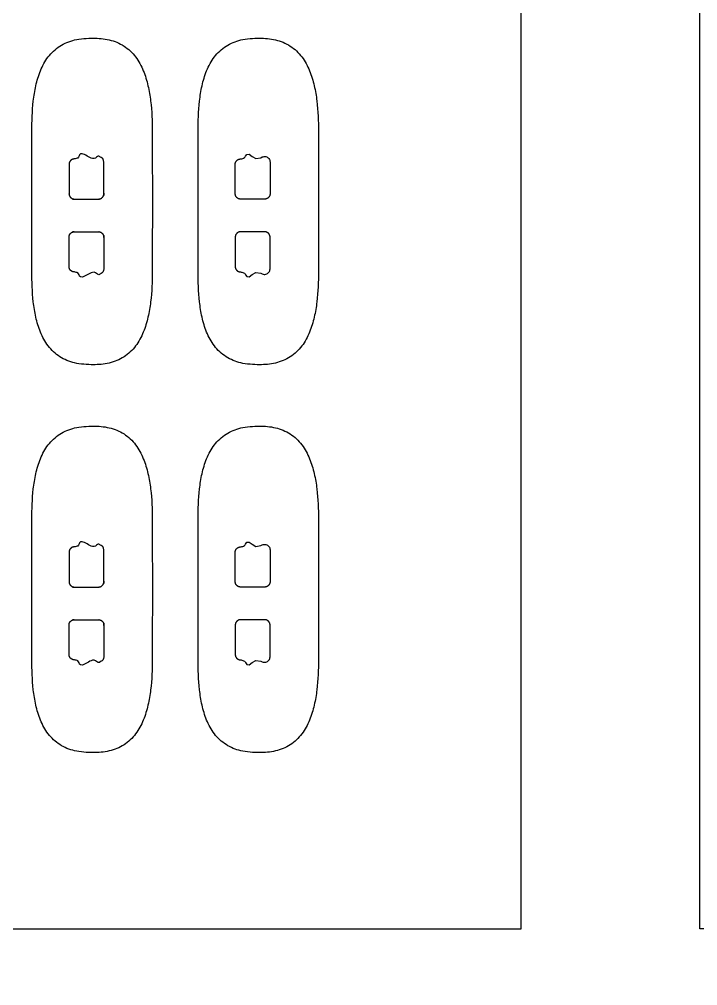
# Model space of a CAD drawing. Header units: millimetres. Extents: x -106 to 105, y -5 to 165.
# Drawn here: x -53.5 to 7.8, y -5.1 to 82.1 of the extents above; entities that cross this region are included whole.
import ezdxf

# ---------------------------------------------------------------- set-up
doc = ezdxf.new("R2010")
doc.units = ezdxf.units.MM
doc.header["$MEASUREMENT"] = 0
for name, color, linetype in [('Product Cutter 1', 2, 'Continuous'), ('Product Cutter 3', 4, 'Continuous'), ('Trim Cutting 1', 3, 'Continuous')]:
    doc.layers.add(name, color=color, linetype=linetype)

msp = doc.modelspace()

# ---------------------------------------------------------------- linework, layer by layer
at = {"layer": 'Product Cutter 1', "ltscale": 10}
for points in [[(-41.455, 65.638), (-41.457, 68.402), (-41.459, 71.98), (-41.459, 71.98), (-41.46, 72.873), (-41.496, 73.785), (-41.609, 74.702), (-41.666, 75.161), (-41.742, 75.622), (-41.848, 76.079), (-41.953, 76.537), (-42.088, 76.991), (-42.269, 77.43), (-42.449, 77.87), (-42.676, 78.295), (-42.965, 78.677), (-43.253, 79.06), (-43.607, 79.399), (-44.013, 79.661), (-44.419, 79.922), (-44.876, 80.105), (-45.348, 80.217), (-45.82, 80.328), (-46.308, 80.371), (-46.794, 80.369), (-47.28, 80.367), (-47.998, 80.319), (-48.469, 80.204), (-48.941, 80.089), (-49.398, 79.906), (-49.804, 79.646), (-50.21, 79.386), (-50.566, 79.05), (-50.858, 78.67), (-51.149, 78.29), (-51.377, 77.865), (-51.557, 77.425), (-51.737, 76.986), (-51.87, 76.532), (-51.972, 76.074), (-52.074, 75.616), (-52.145, 75.155), (-52.196, 74.695), (-52.299, 73.777), (-52.325, 72.866), (-52.325, 71.973), (-52.325, 71.973), (-52.322, 68.408), (-52.32, 65.638), (-52.322, 62.868), (-52.325, 59.302), (-52.325, 59.302), (-52.325, 58.409), (-52.299, 57.498), (-52.196, 56.58), (-52.145, 56.12), (-52.074, 55.659), (-51.972, 55.201), (-51.87, 54.744), (-51.737, 54.289), (-51.557, 53.85), (-51.377, 53.41), (-51.149, 52.985), (-50.858, 52.606), (-50.566, 52.225), (-50.21, 51.89), (-49.804, 51.629), (-49.398, 51.369), (-48.941, 51.186), (-48.469, 51.071), (-47.998, 50.957), (-47.28, 50.908), (-46.794, 50.906), (-46.308, 50.904), (-45.82, 50.947), (-45.348, 51.059), (-44.876, 51.17), (-44.419, 51.354), (-44.013, 51.615), (-43.607, 51.876), (-43.253, 52.215), (-42.965, 52.598), (-42.676, 52.98), (-42.449, 53.405), (-42.269, 53.845), (-42.088, 54.285), (-41.953, 54.739), (-41.848, 55.196), (-41.742, 55.653), (-41.666, 56.114), (-41.609, 56.573), (-41.496, 57.491), (-41.46, 58.402), (-41.459, 59.295), (-41.459, 59.295), (-41.457, 62.874), (-41.455, 65.638)], [(-26.455, 65.638), (-26.457, 68.402), (-26.459, 71.98), (-26.459, 71.98), (-26.46, 72.873), (-26.496, 73.785), (-26.609, 74.702), (-26.666, 75.161), (-26.742, 75.622), (-26.848, 76.079), (-26.953, 76.537), (-27.088, 76.991), (-27.269, 77.43), (-27.449, 77.87), (-27.676, 78.295), (-27.965, 78.677), (-28.253, 79.06), (-28.607, 79.399), (-29.013, 79.661), (-29.419, 79.922), (-29.876, 80.105), (-30.348, 80.217), (-30.82, 80.328), (-31.308, 80.371), (-31.794, 80.369), (-32.28, 80.367), (-32.998, 80.319), (-33.469, 80.204), (-33.941, 80.089), (-34.398, 79.906), (-34.804, 79.646), (-35.21, 79.386), (-35.566, 79.05), (-35.858, 78.67), (-36.149, 78.29), (-36.377, 77.865), (-36.557, 77.425), (-36.737, 76.986), (-36.87, 76.532), (-36.972, 76.074), (-37.074, 75.616), (-37.145, 75.155), (-37.196, 74.695), (-37.299, 73.777), (-37.325, 72.866), (-37.325, 71.973), (-37.325, 71.973), (-37.322, 68.408), (-37.32, 65.638), (-37.322, 62.868), (-37.325, 59.302), (-37.325, 59.302), (-37.325, 58.409), (-37.299, 57.498), (-37.196, 56.58), (-37.145, 56.12), (-37.074, 55.659), (-36.972, 55.201), (-36.87, 54.744), (-36.737, 54.289), (-36.557, 53.85), (-36.377, 53.41), (-36.149, 52.985), (-35.858, 52.606), (-35.566, 52.225), (-35.21, 51.89), (-34.804, 51.629), (-34.398, 51.369), (-33.941, 51.186), (-33.469, 51.071), (-32.998, 50.957), (-32.28, 50.908), (-31.794, 50.906), (-31.308, 50.904), (-30.82, 50.947), (-30.348, 51.059), (-29.876, 51.17), (-29.419, 51.354), (-29.013, 51.615), (-28.607, 51.876), (-28.253, 52.215), (-27.965, 52.598), (-27.676, 52.98), (-27.449, 53.405), (-27.269, 53.845), (-27.088, 54.285), (-26.953, 54.739), (-26.848, 55.196), (-26.742, 55.653), (-26.666, 56.114), (-26.609, 56.573), (-26.496, 57.491), (-26.46, 58.402), (-26.459, 59.295), (-26.459, 59.295), (-26.457, 62.874), (-26.455, 65.638)], [(-41.455, 30.638), (-41.457, 33.402), (-41.459, 36.98), (-41.459, 36.98), (-41.46, 37.873), (-41.496, 38.785), (-41.609, 39.702), (-41.666, 40.161), (-41.742, 40.622), (-41.848, 41.079), (-41.953, 41.537), (-42.088, 41.991), (-42.269, 42.43), (-42.449, 42.87), (-42.676, 43.295), (-42.965, 43.677), (-43.253, 44.06), (-43.607, 44.399), (-44.013, 44.661), (-44.419, 44.922), (-44.876, 45.105), (-45.348, 45.217), (-45.82, 45.328), (-46.308, 45.371), (-46.794, 45.369), (-47.28, 45.367), (-47.998, 45.319), (-48.469, 45.204), (-48.941, 45.089), (-49.398, 44.906), (-49.804, 44.646), (-50.21, 44.386), (-50.566, 44.05), (-50.858, 43.67), (-51.149, 43.29), (-51.377, 42.865), (-51.557, 42.425), (-51.737, 41.986), (-51.87, 41.532), (-51.972, 41.074), (-52.074, 40.616), (-52.145, 40.155), (-52.196, 39.695), (-52.299, 38.777), (-52.325, 37.866), (-52.325, 36.973), (-52.325, 36.973), (-52.322, 33.408), (-52.32, 30.638), (-52.322, 27.868), (-52.325, 24.302), (-52.325, 24.302), (-52.325, 23.409), (-52.299, 22.498), (-52.196, 21.58), (-52.145, 21.12), (-52.074, 20.659), (-51.972, 20.201), (-51.87, 19.744), (-51.737, 19.289), (-51.557, 18.85), (-51.377, 18.41), (-51.149, 17.985), (-50.858, 17.606), (-50.566, 17.225), (-50.21, 16.89), (-49.804, 16.629), (-49.398, 16.369), (-48.941, 16.186), (-48.469, 16.071), (-47.998, 15.957), (-47.28, 15.908), (-46.794, 15.906), (-46.308, 15.904), (-45.82, 15.947), (-45.348, 16.059), (-44.876, 16.17), (-44.419, 16.354), (-44.013, 16.615), (-43.607, 16.876), (-43.253, 17.215), (-42.965, 17.598), (-42.676, 17.98), (-42.449, 18.405), (-42.269, 18.845), (-42.088, 19.285), (-41.953, 19.739), (-41.848, 20.196), (-41.742, 20.653), (-41.666, 21.114), (-41.609, 21.573), (-41.496, 22.491), (-41.46, 23.402), (-41.459, 24.295), (-41.459, 24.295), (-41.457, 27.874), (-41.455, 30.638)], [(-26.455, 30.638), (-26.457, 33.402), (-26.459, 36.98), (-26.459, 36.98), (-26.46, 37.873), (-26.496, 38.785), (-26.609, 39.702), (-26.666, 40.161), (-26.742, 40.622), (-26.848, 41.079), (-26.953, 41.537), (-27.088, 41.991), (-27.269, 42.43), (-27.449, 42.87), (-27.676, 43.295), (-27.965, 43.677), (-28.253, 44.06), (-28.607, 44.399), (-29.013, 44.661), (-29.419, 44.922), (-29.876, 45.105), (-30.348, 45.217), (-30.82, 45.328), (-31.308, 45.371), (-31.794, 45.369), (-32.28, 45.367), (-32.998, 45.319), (-33.469, 45.204), (-33.941, 45.089), (-34.398, 44.906), (-34.804, 44.646), (-35.21, 44.386), (-35.566, 44.05), (-35.858, 43.67), (-36.149, 43.29), (-36.377, 42.865), (-36.557, 42.425), (-36.737, 41.986), (-36.87, 41.532), (-36.972, 41.074), (-37.074, 40.616), (-37.145, 40.155), (-37.196, 39.695), (-37.299, 38.777), (-37.325, 37.866), (-37.325, 36.973), (-37.325, 36.973), (-37.322, 33.408), (-37.32, 30.638), (-37.322, 27.868), (-37.325, 24.302), (-37.325, 24.302), (-37.325, 23.409), (-37.299, 22.498), (-37.196, 21.58), (-37.145, 21.12), (-37.074, 20.659), (-36.972, 20.201), (-36.87, 19.744), (-36.737, 19.289), (-36.557, 18.85), (-36.377, 18.41), (-36.149, 17.985), (-35.858, 17.606), (-35.566, 17.225), (-35.21, 16.89), (-34.804, 16.629), (-34.398, 16.369), (-33.941, 16.186), (-33.469, 16.071), (-32.998, 15.957), (-32.28, 15.908), (-31.794, 15.906), (-31.308, 15.904), (-30.82, 15.947), (-30.348, 16.059), (-29.876, 16.17), (-29.419, 16.354), (-29.013, 16.615), (-28.607, 16.876), (-28.253, 17.215), (-27.965, 17.598), (-27.676, 17.98), (-27.449, 18.405), (-27.269, 18.845), (-27.088, 19.285), (-26.953, 19.739), (-26.848, 20.196), (-26.742, 20.653), (-26.666, 21.114), (-26.609, 21.573), (-26.496, 22.491), (-26.46, 23.402), (-26.459, 24.295), (-26.459, 24.295), (-26.457, 27.874), (-26.455, 30.638)]]:
    msp.add_open_spline(points, degree=3, knots=[0, 0, 0, 0, 0.613801, 0.613801, 0.613801, 1.613801, 1.613801, 1.613801, 2.613801, 2.613801, 2.613801, 3.613801, 3.613801, 3.613801, 4.613801, 4.613801, 4.613801, 5.613801, 5.613801, 5.613801, 6.613801, 6.613801, 6.613801, 7.613801, 7.613801, 7.613801, 8.613801, 8.613801, 8.613801, 9.613801, 9.613801, 9.613801, 10.613801, 10.613801, 10.613801, 11.613801, 11.613801, 11.613801, 12.613801, 12.613801, 12.613801, 13.613801, 13.613801, 13.613801, 14.613801, 14.613801, 14.613801, 15.225366, 15.225366, 15.225366, 15.83693, 15.83693, 15.83693, 16.83693, 16.83693, 16.83693, 17.83693, 17.83693, 17.83693, 18.83693, 18.83693, 18.83693, 19.83693, 19.83693, 19.83693, 20.83693, 20.83693, 20.83693, 21.83693, 21.83693, 21.83693, 22.83693, 22.83693, 22.83693, 23.83693, 23.83693, 23.83693, 24.83693, 24.83693, 24.83693, 25.83693, 25.83693, 25.83693, 26.83693, 26.83693, 26.83693, 27.83693, 27.83693, 27.83693, 28.83693, 28.83693, 28.83693, 29.83693, 29.83693, 29.83693, 30.450731, 30.450731, 30.450731, 30.450731], dxfattribs=at)
at = {"layer": 'Product Cutter 3', "ltscale": 10}
for points in [[(-30.833, 66.336), (-30.833, 66.326), (-30.834, 66.317), (-30.834, 66.307), (-30.835, 66.298), (-30.835, 66.289), (-30.836, 66.28), (-30.837, 66.27), (-30.838, 66.261), (-30.84, 66.252), (-30.842, 66.243), (-30.843, 66.233), (-30.845, 66.224), (-30.848, 66.215), (-30.85, 66.207), (-30.853, 66.198), (-30.855, 66.189), (-30.858, 66.18), (-30.861, 66.171), (-30.866, 66.159), (-30.872, 66.144), (-30.878, 66.13), (-30.885, 66.116), (-30.892, 66.102), (-30.9, 66.088), (-30.908, 66.075), (-30.917, 66.062), (-30.926, 66.049), (-30.935, 66.036), (-30.945, 66.024), (-30.955, 66.012), (-30.966, 66.001), (-30.978, 65.989), (-30.99, 65.977), (-31.002, 65.966), (-31.015, 65.955), (-31.028, 65.945), (-31.042, 65.935), (-31.055, 65.926), (-31.069, 65.917), (-31.084, 65.909), (-31.098, 65.901), (-31.113, 65.894), (-31.128, 65.887), (-31.143, 65.881), (-31.158, 65.875), (-31.174, 65.87), (-31.189, 65.865), (-31.205, 65.861), (-31.221, 65.858), (-31.237, 65.855), (-31.253, 65.853), (-31.269, 65.851), (-31.285, 65.85), (-31.301, 65.848), (-31.317, 65.847), (-31.43, 65.847), (-31.786, 65.847), (-32.282, 65.847), (-32.803, 65.846), (-33.238, 65.846), (-33.472, 65.846), (-33.494, 65.846), (-33.505, 65.847), (-33.516, 65.847), (-33.527, 65.848), (-33.537, 65.849), (-33.548, 65.85), (-33.559, 65.851), (-33.569, 65.853), (-33.58, 65.855), (-33.59, 65.857), (-33.601, 65.859), (-33.611, 65.862), (-33.622, 65.865), (-33.632, 65.868), (-33.642, 65.871), (-33.652, 65.875), (-33.662, 65.879), (-33.672, 65.883), (-33.684, 65.888), (-33.699, 65.895), (-33.714, 65.902), (-33.728, 65.91), (-33.742, 65.918), (-33.756, 65.927), (-33.77, 65.936), (-33.783, 65.946), (-33.796, 65.957), (-33.808, 65.967), (-33.82, 65.978), (-33.832, 65.99), (-33.844, 66.001), (-33.854, 66.013), (-33.864, 66.025), (-33.874, 66.037), (-33.883, 66.05), (-33.892, 66.063), (-33.901, 66.076), (-33.909, 66.09), (-33.917, 66.103), (-33.924, 66.117), (-33.931, 66.131), (-33.937, 66.146), (-33.943, 66.16), (-33.948, 66.174), (-33.952, 66.187), (-33.956, 66.201), (-33.96, 66.215), (-33.963, 66.228), (-33.966, 66.242), (-33.968, 66.256), (-33.97, 66.27), (-33.972, 66.284), (-33.973, 66.299), (-33.973, 66.313), (-33.974, 66.327), (-33.975, 66.392), (-33.975, 66.752), (-33.975, 67.322), (-33.976, 67.965), (-33.976, 68.542), (-33.976, 68.916), (-33.976, 68.988), (-33.976, 68.998), (-33.975, 69.007), (-33.975, 69.016), (-33.974, 69.026), (-33.973, 69.035), (-33.972, 69.045), (-33.971, 69.054), (-33.97, 69.063), (-33.968, 69.073), (-33.967, 69.082), (-33.965, 69.091), (-33.962, 69.101), (-33.96, 69.11), (-33.957, 69.119), (-33.955, 69.128), (-33.952, 69.137), (-33.949, 69.146), (-33.945, 69.155), (-33.94, 69.169), (-33.934, 69.184), (-33.927, 69.198), (-33.92, 69.212), (-33.912, 69.226), (-33.904, 69.239), (-33.896, 69.252), (-33.887, 69.265), (-33.878, 69.278), (-33.868, 69.29), (-33.858, 69.302), (-33.848, 69.314), (-33.837, 69.326), (-33.825, 69.337), (-33.813, 69.349), (-33.8, 69.359), (-33.787, 69.37), (-33.774, 69.38), (-33.761, 69.389), (-33.747, 69.398), (-33.733, 69.407), (-33.718, 69.414), (-33.704, 69.422), (-33.689, 69.429), (-33.674, 69.435), (-33.659, 69.441), (-33.644, 69.447), (-33.628, 69.452), (-33.613, 69.457), (-33.597, 69.46), (-33.582, 69.463), (-33.566, 69.466), (-33.55, 69.468), (-33.534, 69.469), (-33.517, 69.47), (-33.501, 69.471), (-33.487, 69.472), (-33.448, 69.48), (-33.372, 69.495), (-33.295, 69.517), (-33.22, 69.551), (-33.152, 69.598), (-33.092, 69.655), (-33.043, 69.72), (-32.933, 69.888), (-32.711, 69.91), (-32.447, 69.707), (-32.107, 69.519), (-31.658, 69.583), (-31.535, 69.651), (-31.458, 69.677), (-31.376, 69.691), (-31.293, 69.691), (-31.211, 69.678), (-31.135, 69.651), (-31.065, 69.615), (-31.001, 69.566), (-30.945, 69.506), (-30.898, 69.437), (-30.863, 69.362), (-30.842, 69.283), (-30.834, 69.203), (-30.834, 68.335), (-30.833, 67.368), (-30.833, 66.63)], [(-30.833, 62.414), (-30.833, 62.424), (-30.834, 62.433), (-30.834, 62.442), (-30.835, 62.452), (-30.835, 62.461), (-30.836, 62.47), (-30.837, 62.479), (-30.838, 62.489), (-30.84, 62.498), (-30.842, 62.507), (-30.843, 62.516), (-30.845, 62.525), (-30.848, 62.534), (-30.85, 62.543), (-30.853, 62.552), (-30.855, 62.561), (-30.858, 62.57), (-30.861, 62.579), (-30.866, 62.591), (-30.872, 62.606), (-30.878, 62.62), (-30.885, 62.634), (-30.892, 62.648), (-30.9, 62.661), (-30.908, 62.675), (-30.917, 62.688), (-30.926, 62.701), (-30.935, 62.713), (-30.945, 62.726), (-30.955, 62.737), (-30.966, 62.749), (-30.978, 62.761), (-30.99, 62.772), (-31.002, 62.784), (-31.015, 62.794), (-31.028, 62.805), (-31.042, 62.814), (-31.055, 62.824), (-31.069, 62.832), (-31.084, 62.841), (-31.098, 62.849), (-31.113, 62.856), (-31.128, 62.863), (-31.143, 62.869), (-31.158, 62.875), (-31.174, 62.88), (-31.189, 62.885), (-31.205, 62.889), (-31.221, 62.892), (-31.237, 62.895), (-31.253, 62.897), (-31.269, 62.899), (-31.285, 62.9), (-31.301, 62.901), (-31.317, 62.902), (-31.43, 62.903), (-31.786, 62.903), (-32.282, 62.903), (-32.803, 62.904), (-33.238, 62.904), (-33.472, 62.904), (-33.494, 62.904), (-33.505, 62.903), (-33.516, 62.902), (-33.527, 62.902), (-33.537, 62.901), (-33.548, 62.9), (-33.559, 62.898), (-33.569, 62.897), (-33.58, 62.895), (-33.59, 62.893), (-33.601, 62.89), (-33.611, 62.888), (-33.622, 62.885), (-33.632, 62.882), (-33.642, 62.879), (-33.652, 62.875), (-33.662, 62.871), (-33.672, 62.867), (-33.684, 62.862), (-33.699, 62.855), (-33.714, 62.848), (-33.728, 62.84), (-33.742, 62.831), (-33.756, 62.823), (-33.77, 62.813), (-33.783, 62.804), (-33.796, 62.793), (-33.808, 62.783), (-33.82, 62.771), (-33.832, 62.76), (-33.844, 62.748), (-33.854, 62.737), (-33.864, 62.725), (-33.874, 62.712), (-33.883, 62.7), (-33.892, 62.687), (-33.901, 62.673), (-33.909, 62.66), (-33.917, 62.647), (-33.924, 62.633), (-33.931, 62.618), (-33.937, 62.604), (-33.943, 62.589), (-33.948, 62.576), (-33.952, 62.562), (-33.956, 62.549), (-33.96, 62.535), (-33.963, 62.521), (-33.966, 62.508), (-33.968, 62.494), (-33.97, 62.48), (-33.972, 62.465), (-33.973, 62.451), (-33.973, 62.437), (-33.974, 62.423), (-33.975, 62.358), (-33.975, 61.998), (-33.975, 61.427), (-33.976, 60.785), (-33.976, 60.207), (-33.976, 59.834), (-33.976, 59.762), (-33.976, 59.752), (-33.975, 59.743), (-33.975, 59.733), (-33.974, 59.724), (-33.973, 59.714), (-33.972, 59.705), (-33.971, 59.696), (-33.97, 59.686), (-33.968, 59.677), (-33.967, 59.668), (-33.965, 59.658), (-33.962, 59.649), (-33.96, 59.64), (-33.957, 59.631), (-33.955, 59.622), (-33.952, 59.613), (-33.949, 59.604), (-33.945, 59.595), (-33.94, 59.581), (-33.934, 59.566), (-33.927, 59.552), (-33.92, 59.538), (-33.912, 59.524), (-33.904, 59.511), (-33.896, 59.498), (-33.887, 59.485), (-33.878, 59.472), (-33.868, 59.46), (-33.858, 59.448), (-33.848, 59.436), (-33.837, 59.424), (-33.825, 59.413), (-33.813, 59.401), (-33.8, 59.39), (-33.787, 59.38), (-33.774, 59.37), (-33.761, 59.361), (-33.747, 59.352), (-33.733, 59.343), (-33.718, 59.335), (-33.704, 59.328), (-33.689, 59.321), (-33.674, 59.314), (-33.659, 59.308), (-33.644, 59.303), (-33.628, 59.298), (-33.613, 59.293), (-33.597, 59.289), (-33.582, 59.286), (-33.566, 59.284), (-33.55, 59.282), (-33.534, 59.281), (-33.517, 59.28), (-33.501, 59.278), (-33.487, 59.277), (-33.448, 59.269), (-33.372, 59.254), (-33.295, 59.233), (-33.22, 59.199), (-33.152, 59.152), (-33.092, 59.095), (-33.043, 59.03), (-32.933, 58.861), (-32.711, 58.84), (-32.447, 59.042), (-32.107, 59.231), (-31.658, 59.167), (-31.535, 59.099), (-31.458, 59.072), (-31.376, 59.059), (-31.293, 59.059), (-31.211, 59.072), (-31.135, 59.098), (-31.065, 59.135), (-31.001, 59.184), (-30.945, 59.243), (-30.898, 59.312), (-30.863, 59.388), (-30.842, 59.467), (-30.834, 59.546), (-30.834, 60.415), (-30.833, 61.382), (-30.833, 62.12)], [(-30.833, 31.336), (-30.833, 31.326), (-30.834, 31.317), (-30.834, 31.307), (-30.835, 31.298), (-30.835, 31.289), (-30.836, 31.28), (-30.837, 31.27), (-30.838, 31.261), (-30.84, 31.252), (-30.842, 31.243), (-30.843, 31.233), (-30.845, 31.224), (-30.848, 31.215), (-30.85, 31.207), (-30.853, 31.198), (-30.855, 31.189), (-30.858, 31.18), (-30.861, 31.171), (-30.866, 31.159), (-30.872, 31.144), (-30.878, 31.13), (-30.885, 31.116), (-30.892, 31.102), (-30.9, 31.088), (-30.908, 31.075), (-30.917, 31.062), (-30.926, 31.049), (-30.935, 31.036), (-30.945, 31.024), (-30.955, 31.012), (-30.966, 31.001), (-30.978, 30.989), (-30.99, 30.977), (-31.002, 30.966), (-31.015, 30.955), (-31.028, 30.945), (-31.042, 30.935), (-31.055, 30.926), (-31.069, 30.917), (-31.084, 30.909), (-31.098, 30.901), (-31.113, 30.894), (-31.128, 30.887), (-31.143, 30.881), (-31.158, 30.875), (-31.174, 30.87), (-31.189, 30.865), (-31.205, 30.861), (-31.221, 30.858), (-31.237, 30.855), (-31.253, 30.853), (-31.269, 30.851), (-31.285, 30.85), (-31.301, 30.848), (-31.317, 30.847), (-31.43, 30.847), (-31.786, 30.847), (-32.282, 30.847), (-32.803, 30.846), (-33.238, 30.846), (-33.472, 30.846), (-33.494, 30.846), (-33.505, 30.847), (-33.516, 30.847), (-33.527, 30.848), (-33.537, 30.849), (-33.548, 30.85), (-33.559, 30.851), (-33.569, 30.853), (-33.58, 30.855), (-33.59, 30.857), (-33.601, 30.859), (-33.611, 30.862), (-33.622, 30.865), (-33.632, 30.868), (-33.642, 30.871), (-33.652, 30.875), (-33.662, 30.879), (-33.672, 30.883), (-33.684, 30.888), (-33.699, 30.895), (-33.714, 30.902), (-33.728, 30.91), (-33.742, 30.918), (-33.756, 30.927), (-33.77, 30.936), (-33.783, 30.946), (-33.796, 30.957), (-33.808, 30.967), (-33.82, 30.978), (-33.832, 30.99), (-33.844, 31.001), (-33.854, 31.013), (-33.864, 31.025), (-33.874, 31.037), (-33.883, 31.05), (-33.892, 31.063), (-33.901, 31.076), (-33.909, 31.09), (-33.917, 31.103), (-33.924, 31.117), (-33.931, 31.131), (-33.937, 31.146), (-33.943, 31.16), (-33.948, 31.174), (-33.952, 31.187), (-33.956, 31.201), (-33.96, 31.215), (-33.963, 31.228), (-33.966, 31.242), (-33.968, 31.256), (-33.97, 31.27), (-33.972, 31.284), (-33.973, 31.299), (-33.973, 31.313), (-33.974, 31.327), (-33.975, 31.392), (-33.975, 31.752), (-33.975, 32.322), (-33.976, 32.965), (-33.976, 33.542), (-33.976, 33.916), (-33.976, 33.988), (-33.976, 33.998), (-33.975, 34.007), (-33.975, 34.016), (-33.974, 34.026), (-33.973, 34.035), (-33.972, 34.045), (-33.971, 34.054), (-33.97, 34.063), (-33.968, 34.073), (-33.967, 34.082), (-33.965, 34.091), (-33.962, 34.101), (-33.96, 34.11), (-33.957, 34.119), (-33.955, 34.128), (-33.952, 34.137), (-33.949, 34.146), (-33.945, 34.155), (-33.94, 34.169), (-33.934, 34.184), (-33.927, 34.198), (-33.92, 34.212), (-33.912, 34.226), (-33.904, 34.239), (-33.896, 34.252), (-33.887, 34.265), (-33.878, 34.278), (-33.868, 34.29), (-33.858, 34.302), (-33.848, 34.314), (-33.837, 34.326), (-33.825, 34.337), (-33.813, 34.349), (-33.8, 34.359), (-33.787, 34.37), (-33.774, 34.38), (-33.761, 34.389), (-33.747, 34.398), (-33.733, 34.407), (-33.718, 34.414), (-33.704, 34.422), (-33.689, 34.429), (-33.674, 34.435), (-33.659, 34.441), (-33.644, 34.447), (-33.628, 34.452), (-33.613, 34.457), (-33.597, 34.46), (-33.582, 34.463), (-33.566, 34.466), (-33.55, 34.468), (-33.534, 34.469), (-33.517, 34.47), (-33.501, 34.471), (-33.487, 34.472), (-33.448, 34.48), (-33.372, 34.495), (-33.295, 34.517), (-33.22, 34.551), (-33.152, 34.598), (-33.092, 34.655), (-33.043, 34.72), (-32.933, 34.888), (-32.711, 34.91), (-32.447, 34.707), (-32.107, 34.519), (-31.658, 34.583), (-31.535, 34.651), (-31.458, 34.677), (-31.376, 34.691), (-31.293, 34.691), (-31.211, 34.678), (-31.135, 34.651), (-31.065, 34.615), (-31.001, 34.566), (-30.945, 34.506), (-30.898, 34.437), (-30.863, 34.362), (-30.842, 34.283), (-30.834, 34.203), (-30.834, 33.335), (-30.833, 32.368), (-30.833, 31.63)], [(-30.833, 27.414), (-30.833, 27.424), (-30.834, 27.433), (-30.834, 27.442), (-30.835, 27.452), (-30.835, 27.461), (-30.836, 27.47), (-30.837, 27.479), (-30.838, 27.489), (-30.84, 27.498), (-30.842, 27.507), (-30.843, 27.516), (-30.845, 27.525), (-30.848, 27.534), (-30.85, 27.543), (-30.853, 27.552), (-30.855, 27.561), (-30.858, 27.57), (-30.861, 27.579), (-30.866, 27.591), (-30.872, 27.606), (-30.878, 27.62), (-30.885, 27.634), (-30.892, 27.648), (-30.9, 27.661), (-30.908, 27.675), (-30.917, 27.688), (-30.926, 27.701), (-30.935, 27.713), (-30.945, 27.726), (-30.955, 27.737), (-30.966, 27.749), (-30.978, 27.761), (-30.99, 27.772), (-31.002, 27.784), (-31.015, 27.794), (-31.028, 27.805), (-31.042, 27.814), (-31.055, 27.824), (-31.069, 27.832), (-31.084, 27.841), (-31.098, 27.849), (-31.113, 27.856), (-31.128, 27.863), (-31.143, 27.869), (-31.158, 27.875), (-31.174, 27.88), (-31.189, 27.885), (-31.205, 27.889), (-31.221, 27.892), (-31.237, 27.895), (-31.253, 27.897), (-31.269, 27.899), (-31.285, 27.9), (-31.301, 27.901), (-31.317, 27.902), (-31.43, 27.903), (-31.786, 27.903), (-32.282, 27.903), (-32.803, 27.904), (-33.238, 27.904), (-33.472, 27.904), (-33.494, 27.904), (-33.505, 27.903), (-33.516, 27.902), (-33.527, 27.902), (-33.537, 27.901), (-33.548, 27.9), (-33.559, 27.898), (-33.569, 27.897), (-33.58, 27.895), (-33.59, 27.893), (-33.601, 27.89), (-33.611, 27.888), (-33.622, 27.885), (-33.632, 27.882), (-33.642, 27.879), (-33.652, 27.875), (-33.662, 27.871), (-33.672, 27.867), (-33.684, 27.862), (-33.699, 27.855), (-33.714, 27.848), (-33.728, 27.84), (-33.742, 27.831), (-33.756, 27.823), (-33.77, 27.813), (-33.783, 27.804), (-33.796, 27.793), (-33.808, 27.783), (-33.82, 27.771), (-33.832, 27.76), (-33.844, 27.748), (-33.854, 27.737), (-33.864, 27.725), (-33.874, 27.712), (-33.883, 27.7), (-33.892, 27.687), (-33.901, 27.673), (-33.909, 27.66), (-33.917, 27.647), (-33.924, 27.633), (-33.931, 27.618), (-33.937, 27.604), (-33.943, 27.589), (-33.948, 27.576), (-33.952, 27.562), (-33.956, 27.549), (-33.96, 27.535), (-33.963, 27.521), (-33.966, 27.508), (-33.968, 27.494), (-33.97, 27.48), (-33.972, 27.465), (-33.973, 27.451), (-33.973, 27.437), (-33.974, 27.423), (-33.975, 27.358), (-33.975, 26.998), (-33.975, 26.427), (-33.976, 25.785), (-33.976, 25.207), (-33.976, 24.834), (-33.976, 24.762), (-33.976, 24.752), (-33.975, 24.743), (-33.975, 24.733), (-33.974, 24.724), (-33.973, 24.714), (-33.972, 24.705), (-33.971, 24.696), (-33.97, 24.686), (-33.968, 24.677), (-33.967, 24.668), (-33.965, 24.658), (-33.962, 24.649), (-33.96, 24.64), (-33.957, 24.631), (-33.955, 24.622), (-33.952, 24.613), (-33.949, 24.604), (-33.945, 24.595), (-33.94, 24.581), (-33.934, 24.566), (-33.927, 24.552), (-33.92, 24.538), (-33.912, 24.524), (-33.904, 24.511), (-33.896, 24.498), (-33.887, 24.485), (-33.878, 24.472), (-33.868, 24.46), (-33.858, 24.448), (-33.848, 24.436), (-33.837, 24.424), (-33.825, 24.413), (-33.813, 24.401), (-33.8, 24.39), (-33.787, 24.38), (-33.774, 24.37), (-33.761, 24.361), (-33.747, 24.352), (-33.733, 24.343), (-33.718, 24.335), (-33.704, 24.328), (-33.689, 24.321), (-33.674, 24.314), (-33.659, 24.308), (-33.644, 24.303), (-33.628, 24.298), (-33.613, 24.293), (-33.597, 24.289), (-33.582, 24.286), (-33.566, 24.284), (-33.55, 24.282), (-33.534, 24.281), (-33.517, 24.28), (-33.501, 24.278), (-33.487, 24.277), (-33.448, 24.269), (-33.372, 24.254), (-33.295, 24.233), (-33.22, 24.199), (-33.152, 24.152), (-33.092, 24.095), (-33.043, 24.03), (-32.933, 23.861), (-32.711, 23.84), (-32.447, 24.042), (-32.107, 24.231), (-31.658, 24.167), (-31.535, 24.099), (-31.458, 24.072), (-31.376, 24.059), (-31.293, 24.059), (-31.211, 24.072), (-31.135, 24.098), (-31.065, 24.135), (-31.001, 24.184), (-30.945, 24.243), (-30.898, 24.312), (-30.863, 24.388), (-30.842, 24.467), (-30.834, 24.546), (-30.834, 25.415), (-30.833, 26.382), (-30.833, 27.12)]]:
    msp.add_lwpolyline(points, close=True, dxfattribs=at)
for points in [[(-45.833, 66.336), (-45.834, 66.316), (-45.834, 66.297), (-45.836, 66.278), (-45.838, 66.259), (-45.842, 66.241), (-45.846, 66.222), (-45.85, 66.204), (-45.856, 66.185), (-45.863, 66.168), (-45.874, 66.138), (-45.888, 66.108), (-45.904, 66.081), (-45.921, 66.054), (-45.94, 66.028), (-45.962, 66.005), (-45.985, 65.98), (-46.011, 65.957), (-46.039, 65.937), (-46.066, 65.918), (-46.096, 65.901), (-46.127, 65.888), (-46.157, 65.874), (-46.189, 65.864), (-46.221, 65.857), (-46.254, 65.851), (-46.287, 65.849), (-46.32, 65.847), (-46.32, 65.847), (-48.487, 65.846), (-48.487, 65.846), (-48.509, 65.847), (-48.531, 65.848), (-48.553, 65.851), (-48.575, 65.853), (-48.596, 65.857), (-48.617, 65.864), (-48.638, 65.869), (-48.659, 65.877), (-48.679, 65.886), (-48.71, 65.899), (-48.74, 65.915), (-48.767, 65.935), (-48.795, 65.954), (-48.82, 65.977), (-48.843, 66.001), (-48.865, 66.024), (-48.885, 66.05), (-48.901, 66.077), (-48.918, 66.104), (-48.932, 66.133), (-48.944, 66.163), (-48.954, 66.19), (-48.962, 66.219), (-48.967, 66.247), (-48.972, 66.275), (-48.973, 66.305), (-48.974, 66.334), (-48.974, 66.334), (-48.976, 68.984), (-48.976, 68.984), (-48.976, 69.004), (-48.975, 69.023), (-48.973, 69.042), (-48.971, 69.061), (-48.967, 69.08), (-48.963, 69.099), (-48.958, 69.118), (-48.952, 69.137), (-48.946, 69.154), (-48.935, 69.184), (-48.92, 69.213), (-48.904, 69.241), (-48.887, 69.267), (-48.867, 69.293), (-48.845, 69.316), (-48.822, 69.341), (-48.797, 69.364), (-48.769, 69.383), (-48.742, 69.402), (-48.712, 69.419), (-48.681, 69.432), (-48.651, 69.445), (-48.62, 69.456), (-48.588, 69.462), (-48.555, 69.468), (-48.522, 69.47), (-48.489, 69.472), (-48.489, 69.472), (-48.435, 69.483), (-48.368, 69.496), (-48.215, 69.527), (-48.09, 69.621), (-48.02, 69.761), (-47.699, 70.395), (-47.4, 69.123), (-46.597, 69.618), (-46.439, 69.716), (-46.253, 69.72), (-46.091, 69.63), (-45.928, 69.539), (-45.834, 69.379), (-45.834, 69.193), (-45.834, 67.98), (-45.833, 66.336), (-45.833, 66.336)], [(-45.833, 62.414), (-45.834, 62.433), (-45.834, 62.453), (-45.836, 62.471), (-45.838, 62.491), (-45.842, 62.509), (-45.846, 62.528), (-45.85, 62.546), (-45.856, 62.564), (-45.863, 62.582), (-45.874, 62.612), (-45.888, 62.641), (-45.904, 62.668), (-45.921, 62.696), (-45.94, 62.721), (-45.962, 62.745), (-45.985, 62.77), (-46.011, 62.792), (-46.039, 62.812), (-46.066, 62.832), (-46.096, 62.849), (-46.127, 62.862), (-46.157, 62.876), (-46.189, 62.886), (-46.221, 62.892), (-46.254, 62.898), (-46.287, 62.901), (-46.32, 62.903), (-46.32, 62.903), (-48.487, 62.904), (-48.487, 62.904), (-48.509, 62.903), (-48.531, 62.902), (-48.553, 62.899), (-48.575, 62.896), (-48.596, 62.892), (-48.617, 62.886), (-48.638, 62.881), (-48.659, 62.873), (-48.679, 62.864), (-48.71, 62.851), (-48.74, 62.834), (-48.767, 62.815), (-48.795, 62.796), (-48.82, 62.773), (-48.843, 62.749), (-48.865, 62.726), (-48.885, 62.7), (-48.901, 62.672), (-48.918, 62.646), (-48.932, 62.617), (-48.944, 62.586), (-48.954, 62.559), (-48.962, 62.531), (-48.967, 62.503), (-48.972, 62.475), (-48.973, 62.445), (-48.974, 62.416), (-48.974, 62.416), (-48.976, 59.766), (-48.976, 59.766), (-48.976, 59.746), (-48.975, 59.727), (-48.973, 59.708), (-48.971, 59.688), (-48.967, 59.67), (-48.963, 59.65), (-48.958, 59.632), (-48.952, 59.613), (-48.946, 59.595), (-48.935, 59.566), (-48.92, 59.537), (-48.904, 59.509), (-48.887, 59.482), (-48.867, 59.457), (-48.845, 59.433), (-48.822, 59.409), (-48.797, 59.386), (-48.769, 59.367), (-48.742, 59.347), (-48.712, 59.331), (-48.681, 59.318), (-48.651, 59.305), (-48.62, 59.294), (-48.588, 59.287), (-48.555, 59.282), (-48.522, 59.28), (-48.489, 59.278), (-48.489, 59.278), (-48.435, 59.267), (-48.368, 59.254), (-48.215, 59.223), (-48.09, 59.128), (-48.02, 58.989), (-47.699, 58.355), (-47.4, 59.627), (-46.597, 59.131), (-46.439, 59.034), (-46.253, 59.03), (-46.091, 59.12), (-45.928, 59.211), (-45.834, 59.371), (-45.834, 59.557), (-45.834, 60.77), (-45.833, 62.414), (-45.833, 62.414)], [(-45.833, 31.336), (-45.834, 31.316), (-45.834, 31.297), (-45.836, 31.278), (-45.838, 31.259), (-45.842, 31.241), (-45.846, 31.222), (-45.85, 31.204), (-45.856, 31.185), (-45.863, 31.168), (-45.874, 31.138), (-45.888, 31.108), (-45.904, 31.081), (-45.921, 31.054), (-45.94, 31.028), (-45.962, 31.005), (-45.985, 30.98), (-46.011, 30.957), (-46.039, 30.937), (-46.066, 30.918), (-46.096, 30.901), (-46.127, 30.888), (-46.157, 30.874), (-46.189, 30.864), (-46.221, 30.857), (-46.254, 30.851), (-46.287, 30.849), (-46.32, 30.847), (-46.32, 30.847), (-48.487, 30.846), (-48.487, 30.846), (-48.509, 30.847), (-48.531, 30.848), (-48.553, 30.851), (-48.575, 30.853), (-48.596, 30.857), (-48.617, 30.864), (-48.638, 30.869), (-48.659, 30.877), (-48.679, 30.886), (-48.71, 30.899), (-48.74, 30.915), (-48.767, 30.935), (-48.795, 30.954), (-48.82, 30.977), (-48.843, 31.001), (-48.865, 31.024), (-48.885, 31.05), (-48.901, 31.077), (-48.918, 31.104), (-48.932, 31.133), (-48.944, 31.163), (-48.954, 31.19), (-48.962, 31.219), (-48.967, 31.247), (-48.972, 31.275), (-48.973, 31.305), (-48.974, 31.334), (-48.974, 31.334), (-48.976, 33.984), (-48.976, 33.984), (-48.976, 34.004), (-48.975, 34.023), (-48.973, 34.042), (-48.971, 34.061), (-48.967, 34.08), (-48.963, 34.099), (-48.958, 34.118), (-48.952, 34.137), (-48.946, 34.154), (-48.935, 34.184), (-48.92, 34.213), (-48.904, 34.241), (-48.887, 34.267), (-48.867, 34.293), (-48.845, 34.316), (-48.822, 34.341), (-48.797, 34.364), (-48.769, 34.383), (-48.742, 34.402), (-48.712, 34.419), (-48.681, 34.432), (-48.651, 34.445), (-48.62, 34.456), (-48.588, 34.462), (-48.555, 34.468), (-48.522, 34.47), (-48.489, 34.472), (-48.489, 34.472), (-48.435, 34.483), (-48.368, 34.496), (-48.215, 34.527), (-48.09, 34.621), (-48.02, 34.761), (-47.699, 35.395), (-47.4, 34.123), (-46.597, 34.618), (-46.439, 34.716), (-46.253, 34.72), (-46.091, 34.63), (-45.928, 34.539), (-45.834, 34.379), (-45.834, 34.193), (-45.834, 32.98), (-45.833, 31.336), (-45.833, 31.336)], [(-45.833, 27.414), (-45.834, 27.433), (-45.834, 27.453), (-45.836, 27.471), (-45.838, 27.491), (-45.842, 27.509), (-45.846, 27.528), (-45.85, 27.546), (-45.856, 27.564), (-45.863, 27.582), (-45.874, 27.612), (-45.888, 27.641), (-45.904, 27.668), (-45.921, 27.696), (-45.94, 27.721), (-45.962, 27.745), (-45.985, 27.77), (-46.011, 27.792), (-46.039, 27.812), (-46.066, 27.832), (-46.096, 27.849), (-46.127, 27.862), (-46.157, 27.876), (-46.189, 27.886), (-46.221, 27.892), (-46.254, 27.898), (-46.287, 27.901), (-46.32, 27.903), (-46.32, 27.903), (-48.487, 27.904), (-48.487, 27.904), (-48.509, 27.903), (-48.531, 27.902), (-48.553, 27.899), (-48.575, 27.896), (-48.596, 27.892), (-48.617, 27.886), (-48.638, 27.881), (-48.659, 27.873), (-48.679, 27.864), (-48.71, 27.851), (-48.74, 27.834), (-48.767, 27.815), (-48.795, 27.796), (-48.82, 27.773), (-48.843, 27.749), (-48.865, 27.726), (-48.885, 27.7), (-48.901, 27.672), (-48.918, 27.646), (-48.932, 27.617), (-48.944, 27.586), (-48.954, 27.559), (-48.962, 27.531), (-48.967, 27.503), (-48.972, 27.475), (-48.973, 27.445), (-48.974, 27.416), (-48.974, 27.416), (-48.976, 24.766), (-48.976, 24.766), (-48.976, 24.746), (-48.975, 24.727), (-48.973, 24.708), (-48.971, 24.688), (-48.967, 24.67), (-48.963, 24.65), (-48.958, 24.632), (-48.952, 24.613), (-48.946, 24.595), (-48.935, 24.566), (-48.92, 24.537), (-48.904, 24.509), (-48.887, 24.482), (-48.867, 24.457), (-48.845, 24.433), (-48.822, 24.409), (-48.797, 24.386), (-48.769, 24.367), (-48.742, 24.347), (-48.712, 24.331), (-48.681, 24.318), (-48.651, 24.305), (-48.62, 24.294), (-48.588, 24.287), (-48.555, 24.282), (-48.522, 24.28), (-48.489, 24.278), (-48.489, 24.278), (-48.435, 24.267), (-48.368, 24.254), (-48.215, 24.223), (-48.09, 24.128), (-48.02, 23.989), (-47.699, 23.355), (-47.4, 24.627), (-46.597, 24.131), (-46.439, 24.034), (-46.253, 24.03), (-46.091, 24.12), (-45.928, 24.211), (-45.834, 24.371), (-45.834, 24.557), (-45.834, 25.77), (-45.833, 27.414), (-45.833, 27.414)]]:
    msp.add_rational_spline(points, [1, 1, 1, 1, 1, 1, 1, 1, 1, 1, 1, 1, 1, 1, 1, 1, 1, 1, 1, 1, 1, 1, 1, 1, 1, 1, 1, 1, 1, 1, 1, 1, 1, 1, 1, 1, 1, 1, 1, 1, 1, 1, 1, 1, 1, 1, 1, 1, 1, 1, 1, 1, 1, 1, 1, 1, 1, 1, 1, 1, 1, 1, 1, 1, 1, 1, 1, 1, 1, 1, 1, 1, 1, 1, 1, 1, 1, 1, 1, 1, 1, 1, 1, 1, 1, 1, 1, 1, 1, 1, 1, 0.932913001144, 0.932913001144, 1, 1, 1, 1, 0.908257940901, 0.908257940901, 1, 0.908257940901, 0.908257940901, 1, 1, 1, 1], degree=3, knots=[0, 0, 0, 0, 1, 1, 1, 2, 2, 2, 3, 3, 3, 4, 4, 4, 5, 5, 5, 6, 6, 6, 7, 7, 7, 8, 8, 8, 9, 9, 9, 10, 10, 10, 11, 11, 11, 12, 12, 12, 13, 13, 13, 14, 14, 14, 15, 15, 15, 16, 16, 16, 17, 17, 17, 18, 18, 18, 19, 19, 19, 20, 20, 20, 21, 21, 21, 22, 22, 22, 23, 23, 23, 24, 24, 24, 25, 25, 25, 26, 26, 26, 27, 27, 27, 28, 28, 28, 29, 29, 29, 29.373976, 29.373976, 29.373976, 30.278918, 30.278918, 30.278918, 31.01715, 31.01715, 31.01715, 32.078811, 32.078811, 32.078811, 33.140472, 33.140472, 33.140472, 33.771479, 33.771479, 33.771479, 33.771479], dxfattribs=at)
at = {"layer": 'Trim Cutting 1', "ltscale": 10}
for points in [[(-8.171, 164.389), (-8.171, 109.593), (-8.171, 54.796), (-8.171, 0), (-39.865, 0), (-71.559, 0), (-103.253, 0), (-103.253, 8.04), (-103.253, 20.352), (-103.253, 20.352), (-103.253, 20.352), (-103.209, 21.226), (-103.156, 21.496), (-103.09, 21.832), (-103.03, 22.009), (-102.841, 22.423), (-102.841, 22.423), (-99.955, 27.586), (-99.955, 27.586), (-99.955, 27.586), (-99.41, 28.51), (-99.41, 28.51), (-99.295, 28.723), (-99.23, 28.965), (-99.23, 29.222), (-99.23, 30.051), (-99.901, 30.723), (-100.73, 30.723), (-100.73, 30.723), (-103.851, 30.723), (-103.851, 30.723), (-104.679, 30.723), (-105.351, 31.394), (-105.351, 32.222), (-105.351, 32.492), (-105.28, 32.744), (-105.156, 32.964), (-105.156, 32.964), (-104.773, 33.613), (-104.773, 33.613), (-104.773, 33.613), (-99.299, 42.983), (-99.299, 42.983), (-99.185, 43.195), (-99.12, 43.437), (-99.12, 43.694), (-99.12, 44.523), (-99.791, 45.195), (-100.62, 45.195), (-100.62, 45.195), (-103.667, 45.195), (-103.667, 45.195), (-104.495, 45.195), (-105.167, 45.866), (-105.167, 46.694), (-105.167, 46.964), (-105.096, 47.217), (-104.972, 47.436), (-104.972, 47.436), (-99.854, 56.185), (-99.854, 56.185), (-99.854, 56.185), (-99.309, 57.109), (-99.309, 57.109), (-99.195, 57.321), (-99.13, 57.563), (-99.13, 57.821), (-99.13, 58.65), (-99.801, 59.321), (-100.63, 59.321), (-100.63, 59.321), (-103.815, 59.321), (-103.815, 59.321), (-104.643, 59.321), (-105.315, 59.992), (-105.315, 60.821), (-105.315, 61.09), (-105.244, 61.343), (-105.12, 61.562), (-105.12, 61.562), (-104.737, 62.212), (-104.737, 62.212), (-104.737, 62.212), (-99.263, 71.354), (-99.263, 71.354), (-99.148, 71.567), (-99.084, 71.808), (-99.084, 72.066), (-99.084, 72.895), (-99.755, 73.567), (-100.584, 73.567), (-100.584, 73.567), (-103.898, 73.567), (-103.898, 73.567), (-104.726, 73.567), (-105.398, 74.238), (-105.398, 75.066), (-105.398, 75.336), (-105.327, 75.588), (-105.203, 75.807), (-105.203, 75.807), (-104.82, 76.457), (-104.82, 76.457), (-104.82, 76.457), (-99.513, 85.355), (-99.513, 85.355), (-99.399, 85.566), (-99.334, 85.809), (-99.334, 86.066), (-99.334, 86.894), (-100.005, 87.566), (-100.833, 87.566), (-100.833, 87.566), (-104.174, 87.566), (-104.174, 87.566), (-105.003, 87.566), (-105.675, 88.238), (-105.675, 89.066), (-105.675, 89.336), (-105.604, 89.589), (-105.479, 89.807), (-105.479, 89.807), (-105.096, 90.457), (-105.096, 90.457), (-105.096, 90.457), (-99.299, 99.893), (-99.299, 99.893), (-99.184, 100.105), (-99.119, 100.347), (-99.119, 100.605), (-99.119, 101.433), (-99.791, 102.105), (-100.619, 102.105), (-100.619, 102.105), (-103.725, 102.105), (-103.725, 102.105), (-104.554, 102.105), (-105.226, 102.776), (-105.226, 103.605), (-105.226, 103.874), (-105.155, 104.127), (-105.03, 104.346), (-105.03, 104.346), (-104.647, 104.996), (-104.647, 104.996), (-104.647, 104.996), (-99.174, 114.389), (-99.174, 114.389), (-99.059, 114.6), (-98.994, 114.843), (-98.994, 115.101), (-98.994, 115.929), (-99.665, 116.601), (-100.494, 116.601), (-100.494, 116.601), (-103.7, 116.601), (-103.7, 116.601), (-104.529, 116.601), (-105.2, 117.272), (-105.2, 118.101), (-105.2, 118.37), (-105.129, 118.623), (-105.005, 118.841), (-105.005, 118.841), (-99.42, 128.386), (-99.42, 128.386), (-99.306, 128.598), (-99.242, 128.84), (-99.242, 129.098), (-99.242, 129.926), (-99.913, 130.598), (-100.741, 130.598), (-100.741, 130.598), (-104.174, 130.598), (-104.174, 130.598), (-105.003, 130.598), (-105.675, 131.27), (-105.675, 132.098), (-105.675, 132.367), (-105.604, 132.62), (-105.479, 132.839), (-105.479, 132.839), (-105.096, 133.489), (-105.096, 133.489), (-105.096, 133.489), (-99.143, 142.816), (-99.143, 142.816), (-99.029, 143.028), (-98.964, 143.27), (-98.964, 143.527), (-98.964, 144.356), (-99.635, 145.028), (-100.463, 145.028), (-100.463, 145.028), (-103.681, 145.028), (-103.681, 145.028), (-104.51, 145.028), (-105.182, 145.699), (-105.182, 146.528), (-105.182, 146.797), (-105.111, 147.05), (-104.986, 147.269), (-104.986, 147.269), (-104.603, 147.919), (-104.603, 147.919), (-104.603, 147.919), (-99.095, 157.337), (-99.095, 157.337), (-99.095, 157.337), (-98.976, 157.507), (-98.882, 157.838), (-98.821, 158.054), (-98.819, 158.438), (-98.819, 158.438), (-98.819, 158.438), (-98.819, 164.389), (-98.819, 164.389), (-68.603, 164.389), (-38.387, 164.389), (-8.171, 164.389)], [(7.937, 164.389), (7.937, 109.593), (7.937, 54.796), (7.937, 0), (39.631, 0), (71.325, 0), (103.02, 0), (103.02, 8.04), (103.02, 20.352), (103.02, 20.352), (103.02, 20.352), (102.976, 21.226), (102.923, 21.496), (102.857, 21.832), (102.797, 22.009), (102.608, 22.423), (102.608, 22.423), (99.721, 27.586), (99.721, 27.586), (99.721, 27.586), (99.176, 28.51), (99.176, 28.51), (99.062, 28.723), (98.997, 28.965), (98.997, 29.222), (98.997, 30.051), (99.668, 30.723), (100.497, 30.723), (100.497, 30.723), (103.618, 30.723), (103.618, 30.723), (104.446, 30.723), (105.118, 31.394), (105.118, 32.222), (105.118, 32.492), (105.047, 32.744), (104.923, 32.964), (104.923, 32.964), (104.54, 33.613), (104.54, 33.613), (104.54, 33.613), (99.066, 42.983), (99.066, 42.983), (98.951, 43.195), (98.886, 43.437), (98.886, 43.694), (98.886, 44.523), (99.558, 45.195), (100.386, 45.195), (100.386, 45.195), (103.434, 45.195), (103.434, 45.195), (104.262, 45.195), (104.934, 45.866), (104.934, 46.694), (104.934, 46.964), (104.863, 47.217), (104.739, 47.436), (104.739, 47.436), (99.621, 56.185), (99.621, 56.185), (99.621, 56.185), (99.076, 57.109), (99.076, 57.109), (98.961, 57.321), (98.896, 57.563), (98.896, 57.821), (98.896, 58.65), (99.568, 59.321), (100.396, 59.321), (100.396, 59.321), (103.582, 59.321), (103.582, 59.321), (104.41, 59.321), (105.082, 59.992), (105.082, 60.821), (105.082, 61.09), (105.011, 61.343), (104.887, 61.562), (104.887, 61.562), (104.504, 62.212), (104.504, 62.212), (104.504, 62.212), (99.029, 71.354), (99.029, 71.354), (98.915, 71.567), (98.85, 71.808), (98.85, 72.066), (98.85, 72.895), (99.521, 73.567), (100.35, 73.567), (100.35, 73.567), (103.665, 73.567), (103.665, 73.567), (104.493, 73.567), (105.165, 74.238), (105.165, 75.066), (105.165, 75.336), (105.094, 75.588), (104.97, 75.807), (104.97, 75.807), (104.587, 76.457), (104.587, 76.457), (104.587, 76.457), (99.279, 85.355), (99.279, 85.355), (99.166, 85.566), (99.101, 85.809), (99.101, 86.066), (99.101, 86.894), (99.772, 87.566), (100.6, 87.566), (100.6, 87.566), (103.941, 87.566), (103.941, 87.566), (104.77, 87.566), (105.441, 88.238), (105.441, 89.066), (105.441, 89.336), (105.37, 89.589), (105.246, 89.807), (105.246, 89.807), (104.863, 90.457), (104.863, 90.457), (104.863, 90.457), (99.065, 99.893), (99.065, 99.893), (98.951, 100.105), (98.886, 100.347), (98.886, 100.605), (98.886, 101.433), (99.557, 102.105), (100.385, 102.105), (100.385, 102.105), (103.492, 102.105), (103.492, 102.105), (104.321, 102.105), (104.993, 102.776), (104.993, 103.605), (104.993, 103.874), (104.922, 104.127), (104.797, 104.346), (104.797, 104.346), (104.414, 104.996), (104.414, 104.996), (104.414, 104.996), (98.94, 114.389), (98.94, 114.389), (98.826, 114.6), (98.761, 114.843), (98.761, 115.101), (98.761, 115.929), (99.432, 116.601), (100.26, 116.601), (100.26, 116.601), (103.466, 116.601), (103.466, 116.601), (104.295, 116.601), (104.967, 117.272), (104.967, 118.101), (104.967, 118.37), (104.896, 118.623), (104.771, 118.841), (104.771, 118.841), (99.187, 128.386), (99.187, 128.386), (99.073, 128.598), (99.008, 128.84), (99.008, 129.098), (99.008, 129.926), (99.68, 130.598), (100.508, 130.598), (100.508, 130.598), (103.941, 130.598), (103.941, 130.598), (104.77, 130.598), (105.441, 131.27), (105.441, 132.098), (105.441, 132.367), (105.37, 132.62), (105.246, 132.839), (105.246, 132.839), (104.863, 133.489), (104.863, 133.489), (104.863, 133.489), (98.909, 142.816), (98.909, 142.816), (98.795, 143.028), (98.731, 143.27), (98.731, 143.527), (98.731, 144.356), (99.402, 145.028), (100.23, 145.028), (100.23, 145.028), (103.448, 145.028), (103.448, 145.028), (104.277, 145.028), (104.948, 145.699), (104.948, 146.528), (104.948, 146.797), (104.877, 147.05), (104.753, 147.269), (104.753, 147.269), (104.37, 147.919), (104.37, 147.919), (104.37, 147.919), (98.861, 157.337), (98.861, 157.337), (98.861, 157.337), (98.742, 157.507), (98.649, 157.838), (98.587, 158.054), (98.586, 158.438), (98.586, 158.438), (98.586, 158.438), (98.586, 164.389), (98.586, 164.389), (68.37, 164.389), (38.153, 164.389), (7.937, 164.389)]]:
    msp.add_open_spline(points, degree=3, knots=[0, 0, 0, 0, 1, 1, 1, 2, 2, 2, 2.673471, 2.673471, 2.673471, 3.673471, 3.673471, 3.673471, 4.673471, 4.673471, 4.673471, 5.673471, 5.673471, 5.673471, 6.673471, 6.673471, 6.673471, 7.673471, 7.673471, 7.673471, 8.673471, 8.673471, 8.673471, 9.673471, 9.673471, 9.673471, 10.673471, 10.673471, 10.673471, 11.673471, 11.673471, 11.673471, 12.673471, 12.673471, 12.673471, 13.673471, 13.673471, 13.673471, 14.673471, 14.673471, 14.673471, 15.673471, 15.673471, 15.673471, 16.673471, 16.673471, 16.673471, 17.673471, 17.673471, 17.673471, 18.673471, 18.673471, 18.673471, 19.673471, 19.673471, 19.673471, 20.673471, 20.673471, 20.673471, 21.673471, 21.673471, 21.673471, 22.673471, 22.673471, 22.673471, 23.673471, 23.673471, 23.673471, 24.673471, 24.673471, 24.673471, 25.673471, 25.673471, 25.673471, 26.673471, 26.673471, 26.673471, 27.673471, 27.673471, 27.673471, 28.673471, 28.673471, 28.673471, 29.673471, 29.673471, 29.673471, 30.673471, 30.673471, 30.673471, 31.673471, 31.673471, 31.673471, 32.673471, 32.673471, 32.673471, 33.673471, 33.673471, 33.673471, 34.673471, 34.673471, 34.673471, 35.673471, 35.673471, 35.673471, 36.673471, 36.673471, 36.673471, 37.673471, 37.673471, 37.673471, 38.673471, 38.673471, 38.673471, 39.673471, 39.673471, 39.673471, 40.673471, 40.673471, 40.673471, 41.673471, 41.673471, 41.673471, 42.673471, 42.673471, 42.673471, 43.673471, 43.673471, 43.673471, 44.673471, 44.673471, 44.673471, 45.673471, 45.673471, 45.673471, 46.673471, 46.673471, 46.673471, 47.673471, 47.673471, 47.673471, 48.673471, 48.673471, 48.673471, 49.673471, 49.673471, 49.673471, 50.673471, 50.673471, 50.673471, 51.673471, 51.673471, 51.673471, 52.673471, 52.673471, 52.673471, 53.673471, 53.673471, 53.673471, 54.673471, 54.673471, 54.673471, 55.673471, 55.673471, 55.673471, 56.673471, 56.673471, 56.673471, 57.673471, 57.673471, 57.673471, 58.673471, 58.673471, 58.673471, 59.673471, 59.673471, 59.673471, 60.673471, 60.673471, 60.673471, 61.673471, 61.673471, 61.673471, 62.673471, 62.673471, 62.673471, 63.673471, 63.673471, 63.673471, 64.673471, 64.673471, 64.673471, 65.673471, 65.673471, 65.673471, 66.673471, 66.673471, 66.673471, 67.673471, 67.673471, 67.673471, 68.673471, 68.673471, 68.673471, 69.673471, 69.673471, 69.673471, 70.673471, 70.673471, 70.673471, 71.673471, 71.673471, 71.673471, 72.673471, 72.673471, 72.673471, 72.673471], dxfattribs=at)

doc.saveas('drawing.dxf')
